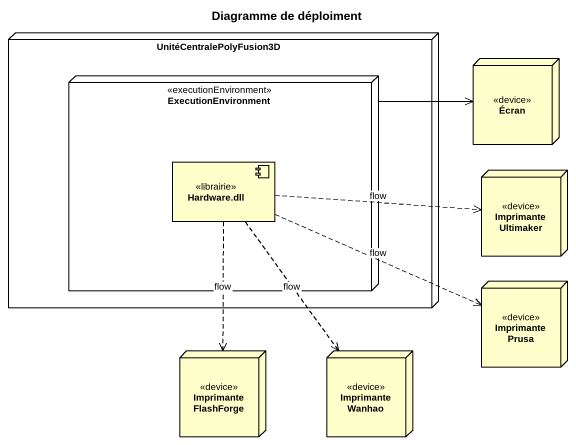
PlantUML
@startuml
title Diagramme de déploiment
node UnitéCentralePolyFusion3D {
  node ExecutionEnvironment <<executionEnvironment>> {
    component "Hardware.dll" as Hardware_dll <<librairie>>
  }
}
node Écran <<device>>
node "Imprimante Ultimaker" as Imprimante_Ultimaker <<device>>
node "Imprimante Prusa" as Imprimante_Prusa <<device>>
node "Imprimante FlashForge" as Imprimante_FlashForge <<device>>
node "Imprimante Wanhao" as Imprimante_Wanhao <<device>>
ExecutionEnvironment -right-> Écran
Hardware_dll .right.> Imprimante_Ultimaker : flow
Hardware_dll .right.> Imprimante_Prusa : flow
Hardware_dll ..> Imprimante_FlashForge : flow
Hardware_dll ..> Imprimante_Wanhao : flow
@enduml
